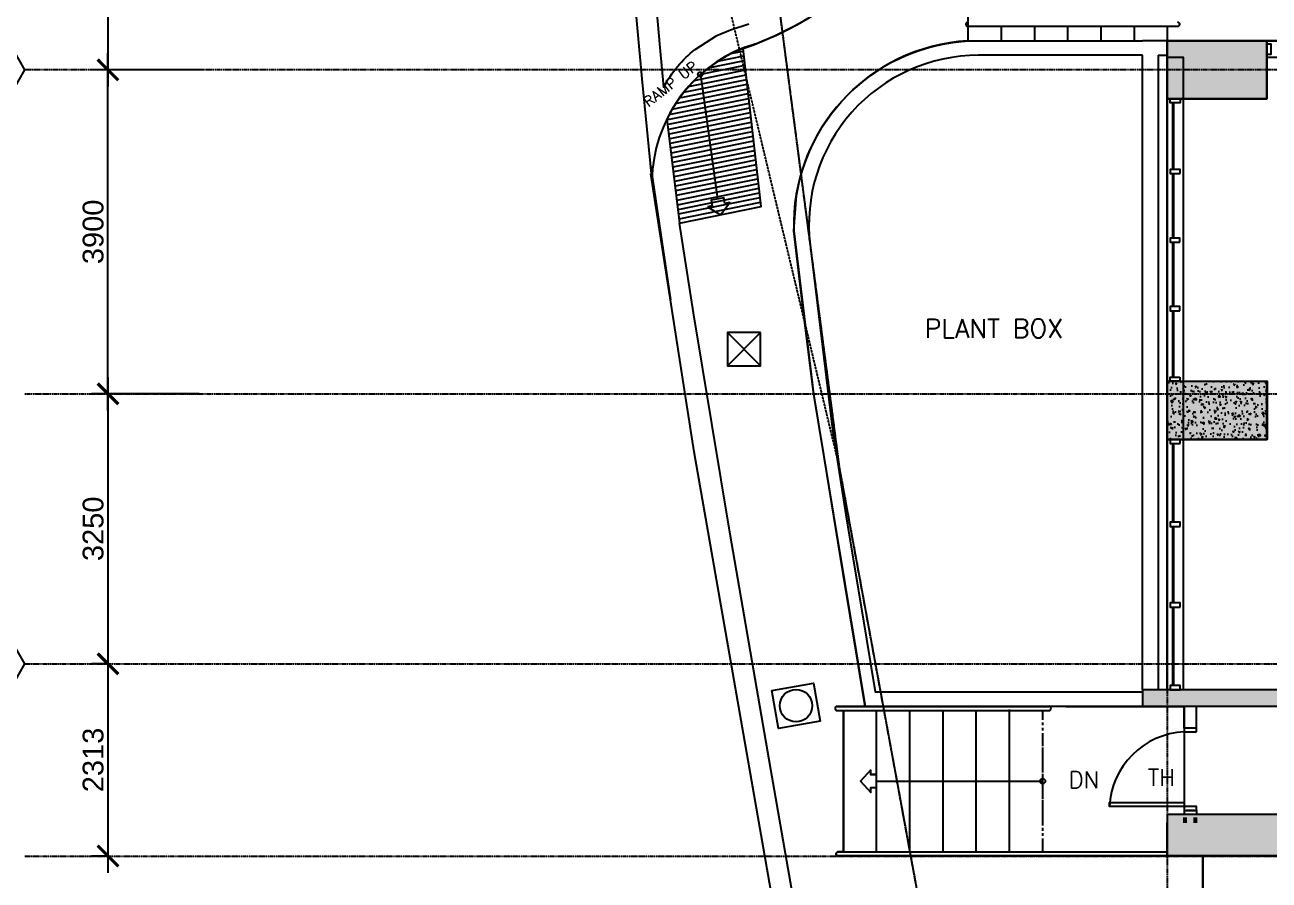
# Model space of a CAD drawing. Header units: inches. Extents: x -189245 to 740841, y -215444 to 469401.
# Drawn here: x 181687 to 196667, y -30026 to -19733 of the extents above; entities that cross this region are included whole.
import ezdxf
from ezdxf.enums import TextEntityAlignment as Align

# ---------------------------------------------------------------- set-up
doc = ezdxf.new("R2010")
doc.units = ezdxf.units.IN
doc.header["$LTSCALE"] = 10
doc.header["$MEASUREMENT"] = 0
for name, pattern in [('CENTER', [2, 1.25, -0.25, 0.25, -0.25]), ('DRAIN', [1.3, 1, -0.3]), ('GRID NORMAL$0$GRID BASEMENT$0$GRID GROUND$0$GRID$0$$0$PHANTOM', [2.5, 1.25, -0.25, 0.25, -0.25, 0.25, -0.25]), ('HIDDEN2', [0.1875, 0.125, -0.0625]), ('PHANTOM2', [31.75, 15.875, -3.175, 3.175, -3.175, 3.175, -3.175])]:
    doc.linetypes.add(name, pattern=pattern)
for name, color, linetype in [('3', 252, 'Continuous'), ('4', 8, 'Continuous'), ('_C_GRANITE', 1, 'Continuous'), ('A-CMU PLASTER', 8, 'Continuous'), ('A-CMU WALL', 4, 'Continuous'), ('A-COLUMN', 6, 'Continuous'), ('A-COLUMN HATCH', 252, 'Continuous'), ('a-dim', 8, 'Continuous'), ('A-DOOR', 1, 'Continuous'), ('A-FURNITURE', 2, 'Continuous'), ('A-HATCH-SOLID', 252, 'Continuous'), ('A-PLANTERBOX', 1, 'Continuous'), ('A-RAILING', 2, 'Continuous'), ('A-S-HATCH', 254, 'Continuous'), ('A-SHEARWALL', 6, 'Continuous'), ('A-STAIR', 1, 'Continuous'), ('A-TEXT', 3, 'Continuous'), ('A-WINDOW', 2, 'Continuous'), ('COLUMN', 6, 'Continuous'), ('GRID', 8, 'CENTER'), ('HANDRAIL', 2, 'Continuous'), ('P-DRN-LIN', 6, 'DRAIN'), ('SLAB ON GRADE', 6, 'Continuous'), ('TSG- +15640', 12, 'Continuous'), ('TSG- DIM1', 1, 'Continuous'), ('TSG- DIM_D-RAMP', 1, 'Continuous'), ('TSG- LOW WALL', 22, 'Continuous'), ('TSG- MATLS-WOOD', 45, 'Continuous'), ('TSG- WALL 100', 244, 'Continuous'), ('ZOCALLO', 1, 'Continuous')]:
    doc.layers.add(name, color=color, linetype=linetype)
doc.layers.add('DEFPOINT', color=7, linetype='Continuous', plot=False)
doc.styles.add('GRID NORMAL$0$GRID BASEMENT$0$GRID GROUND$0$GRID$0$Standard', font='ARIAL.TTF')
doc.styles.add('PRSP_Simplex', font='simplex.shx')
doc.dimstyles.new('GRID NORMAL$0$GRID BASEMENT$0$GRID GROUND$0$GRID$0$Standard', dxfattribs={"dimtxt": 250, "dimasz": 0.18, "dimexe": 0.18, "dimexo": 0.0625, "dimgap": 50, "dimtad": 1, "dimdec": 0, "dimzin": 0, "dimdsep": 46, "dimtxsty": 'GRID NORMAL$0$GRID BASEMENT$0$GRID GROUND$0$GRID$0$Standard', "dimcen": 0.09, "dimadec": 0, "dimazin": 0, "dimtfac": 1, "dimtdec": 0, "dimtofl": 0, "dimtmove": 0, "dimatfit": 3, "dimfxl": 1, "dimtolj": 1, "dimtzin": 0, "dimarcsym": 0})

# ---------------------------------------------------------------- blocks, each defined once
blk = doc.blocks.new('GRID NORMAL$0$GRID BASEMENT$0$GRID GROUND$0$GRID$0$$0$GRID-H')
at = {"color": 3}
blk.add_lwpolyline([(-10.39, 6), (-13.86, 0), (-10.39, -6), (-3.46, -6), (0, 0), (-3.46, 6)], close=True, dxfattribs=at)
at = {"color": 6, "style": 'GRID NORMAL$0$GRID BASEMENT$0$GRID GROUND$0$GRID$0$Standard', "width": 0.75}
blk.add_attdef('H', text='', height=5, dxfattribs=at).set_placement((-6.93, 0), align=Align.MIDDLE)
blk = doc.blocks.new('GRID NORMAL$0$GRID BASEMENT$0$GRID GROUND$0$GRID$0$_ARCHTICK')
at = {"color": 0, "linetype": 'ByBlock', "ltscale": 20, "const_width": 0.15}
blk.add_lwpolyline([(-0.5, -0.5), (0.5, 0.5)], dxfattribs=at)
blk = doc.blocks.new('*D182')
at = {"layer": 'a-dim', "color": 0, "lineweight": -2, "ltscale": 500}
for p, q in [((182687, -16073), (182687, -20474)), ((182805, -16273), (182487, -16273)), ((182808, -20274), (182487, -20274))]:
    blk.add_line(p, q, dxfattribs=at)
at = {"layer": 'Defpoints', "color": 0, "ltscale": 500}
for p in [(182805, -16273), (182687, -20274), (182808, -20274)]:
    blk.add_point(p, dxfattribs=at)
at = {"layer": 'a-dim', "color": 0, "lineweight": -2, "ltscale": 500, "xscale": 250, "yscale": 250, "zscale": 250}
for p, rotation in [((182687, -16273), 90), ((182687, -20274), 270)]:
    blk.add_blockref('GRID NORMAL$0$GRID BASEMENT$0$GRID GROUND$0$GRID$0$_ARCHTICK', p, dxfattribs=dict(at, rotation=rotation))
at = {"layer": 'a-dim', "color": 3, "ltscale": 500, "insert": (182509, -18274), "char_height": 250, "attachment_point": 5, "rotation": 90, "style": 'GRID NORMAL$0$GRID BASEMENT$0$GRID GROUND$0$GRID$0$Standard'}
blk.add_mtext('\\A1;4000', dxfattribs=at)
blk = doc.blocks.new('*D183')
at = {"layer": 'a-dim', "color": 0, "lineweight": -2, "ltscale": 500}
for p, q in [((182687, -23973), (182687, -27623)), ((182686, -24173), (182487, -24173)), ((182686, -27423), (182487, -27423))]:
    blk.add_line(p, q, dxfattribs=at)
at = {"layer": 'Defpoints', "color": 0, "ltscale": 500}
for p in [(182687, -24173), (182687, -27423), (182687, -27423)]:
    blk.add_point(p, dxfattribs=at)
at = {"layer": 'a-dim', "color": 0, "lineweight": -2, "ltscale": 500, "xscale": 250, "yscale": 250, "zscale": 250}
for p, rotation in [((182687, -24173), 90), ((182687, -27423), 270)]:
    blk.add_blockref('GRID NORMAL$0$GRID BASEMENT$0$GRID GROUND$0$GRID$0$_ARCHTICK', p, dxfattribs=dict(at, rotation=rotation))
at = {"layer": 'a-dim', "color": 3, "ltscale": 500, "insert": (182509, -25798), "char_height": 250, "attachment_point": 5, "rotation": 90, "style": 'GRID NORMAL$0$GRID BASEMENT$0$GRID GROUND$0$GRID$0$Standard'}
blk.add_mtext('\\A1;3250', dxfattribs=at)
blk = doc.blocks.new('*D184')
at = {"layer": 'a-dim', "color": 0, "lineweight": -2, "ltscale": 500}
for p, q in [((182687, -27223), (182687, -29937)), ((182686, -27423), (182487, -27423)), ((182687, -29737), (182487, -29737))]:
    blk.add_line(p, q, dxfattribs=at)
at = {"layer": 'Defpoints', "color": 0, "ltscale": 500}
for p in [(182687, -27423), (182687, -29737), (182687, -29737)]:
    blk.add_point(p, dxfattribs=at)
at = {"layer": 'a-dim', "color": 0, "lineweight": -2, "ltscale": 500, "xscale": 250, "yscale": 250, "zscale": 250}
for p, rotation in [((182687, -27423), 90), ((182687, -29737), 270)]:
    blk.add_blockref('GRID NORMAL$0$GRID BASEMENT$0$GRID GROUND$0$GRID$0$_ARCHTICK', p, dxfattribs=dict(at, rotation=rotation))
at = {"layer": 'a-dim', "color": 3, "ltscale": 500, "insert": (182509, -28580), "char_height": 250, "attachment_point": 5, "rotation": 90, "style": 'GRID NORMAL$0$GRID BASEMENT$0$GRID GROUND$0$GRID$0$Standard'}
blk.add_mtext('\\A1;2313', dxfattribs=at)
blk = doc.blocks.new('SW-5')
at = {"layer": 'A-HATCH-SOLID', "ltscale": 2}
blk.add_hatch(color=254, dxfattribs=at).paths.add_polyline_path([(0, 2800), (-500, 2800), (-500, 500), (-5375, 500), (-5375, 0), (0, 0)])
at = {"layer": 'A-SHEARWALL', "ltscale": 2}
blk.add_lwpolyline([(0, 2800), (-500, 2800), (-500, 500), (-5375, 500), (-5375, 0), (0, 0), (0, 2800)], dxfattribs=at)
at = {"layer": 'A-SHEARWALL', "color": 6, "ltscale": 2}
blk.add_lwpolyline([(0, 2800), (-500, 2800), (-500, 500), (-5375, 500), (-5375, 0), (0, 0), (0, 2800)], dxfattribs=at)
blk = doc.blocks.new('*D195')
at = {"layer": 'a-dim', "color": 0, "lineweight": -2, "ltscale": 500}
for p, q in [((182687, -24374), (182687, -20074)), ((183786, -20274), (182487, -20274)), ((183786, -24174), (182487, -24174))]:
    blk.add_line(p, q, dxfattribs=at)
at = {"layer": 'Defpoints', "color": 0, "ltscale": 500}
for p in [(182687, -20274), (183786, -20274), (183786, -24174)]:
    blk.add_point(p, dxfattribs=at)
at = {"layer": 'a-dim', "color": 0, "lineweight": -2, "ltscale": 500, "xscale": 250, "yscale": 250, "zscale": 250}
for p, rotation in [((182687, -20274), 90), ((182687, -24174), 270)]:
    blk.add_blockref('GRID NORMAL$0$GRID BASEMENT$0$GRID GROUND$0$GRID$0$_ARCHTICK', p, dxfattribs=dict(at, rotation=rotation))
at = {"layer": 'a-dim', "color": 3, "ltscale": 500, "insert": (182509, -22224), "char_height": 250, "attachment_point": 5, "rotation": 90, "style": 'GRID NORMAL$0$GRID BASEMENT$0$GRID GROUND$0$GRID$0$Standard'}
blk.add_mtext('\\A1;3900', dxfattribs=at)

msp = doc.modelspace()

# ---------------------------------------------------------------- hatches: boundary and pattern name
at = {"layer": 'A-COLUMN HATCH'}
h = msp.add_hatch(dxfattribs=at)
h.set_pattern_fill('AR-CONC', color=256, scale=25, angle=-90, style=0)
h.set_pattern_definition([(320, (-36158.9, 778805.79), (-15.688034, -179.315046), [18.75, -206.25]), (265, (-36158.9, 778805.79), (188.048033, 34.687833), [15, -165]), (10.4514, (-36160.21, 778790.85), (172.359886, -144.627345), [15.935047, -175.285528]), (316.1842, (-36108.9, 778805.8), (-41.379754, -266.81026), [28.125, -309.375]), (6.6356, (-36112.35, 778783.56), (243.52947, -233.66568), [23.90257, -262.92825]), (261.1842, (-36108.9, 778805.8), (243.52965, -233.66549), [22.5, -247.5]), (291, (-36121.4, 778780.79), (-100.654723, -149.226763), [18.75, -206.25]), (236, (-36121.4, 778780.79), (181.28751, -60.828833), [15, -165]), (341.4514, (-36129.8, 778768.35), (80.632624, -210.055657), [15.935047, -175.285528]), (307.5, (-36158.905, 778805.79), (83.2234635, -3.039964), [0, -163, 0, -167.5, 0, -165.625]), (277.5, (-36158.905, 778805.79), (98.602928, -65.767384), [0, -95.5, 0, -159.25, 0, -63.125]), (237.5, (-36158.905, 778861.54), (-5.638718, -133.455609), [0, -62.5, 0, -195, 0, -258.75]), (227.5, (-36158.9, 778886.54), (25.026246, -145.796542), [0, -81.25, 0, -129.5, 0, -183.75])])
h.paths.add_polyline_path([(196642.29694, -24722.87786), (196642.29694, -24022.87786), (195442.43883, -24022.87786), (195442.43883, -24722.87786)])
at = {"layer": 'A-HATCH-SOLID', "ltscale": 2}
h = msp.add_hatch(color=256, dxfattribs=at)
h.paths.add_polyline_path([(195140.71025, -27736.34455), (195140.71025, -27936.34455), (195440.71024, -27936.34455), (195440.71024, -27736.34455)])
h.paths.add_polyline_path([(195440.71024, -27736.34455), (195440.71024, -27936.34455), (199190.71025, -27936.34455), (199190.71025, -27423.21009), (198990.71025, -27423.21729), (198990.71025, -27736.34455)])
h.paths.add_polyline_path([(199190.71024, -24363.59361), (200815.71024, -24363.59361), (200815.71024, -24169.5607), (198990.71024, -24163.59361), (198990.71025, -27423.21729), (199190.71025, -27423.21009)])
h.paths.add_polyline_path([(200815.71024, -24169.5607), (200815.71024, -24363.59361), (202115.71024, -24363.59361), (202115.71024, -24173.81124)])
at = {"layer": 'COLUMN', "ltscale": 2}
for points in [[(195440.71025, -19923.81124), (195440.71025, -20623.81124), (196640.71025, -20623.81124), (196640.71025, -19923.81124)], [(195440.71025, -24023.81124), (195440.71025, -24723.81124), (196640.71025, -24723.81124), (196640.71025, -24023.81124)]]:
    msp.add_hatch(color=253, dxfattribs=at).paths.add_polyline_path(points)

# ---------------------------------------------------------------- linework, layer by layer
at = {"layer": '3', "linetype": 'GRID NORMAL$0$GRID BASEMENT$0$GRID GROUND$0$GRID$0$$0$PHANTOM', "flags": 128}
msp.add_lwpolyline([(246523.04278, 10296.0564), (246059.05996, 1618.4519), (246440.71881, -10485.53243), (247415.93339, -18556.83075), (192752.14865, -31905.37142), (191495.01456, -25059.84633), (190539.94155, -17762.07711), (189959.5757, -10424.99489), (189755.99256, -3087.81874), (189932.17722, 4240.06356), (190486.76304, 11569.11088), (191414.41478, 18850.25517), (192648.19583, 25700.02775), (246541.99716, 10303.25282)], dxfattribs=at)
at = {"layer": '3', "color": 3, "linetype": 'GRID NORMAL$0$GRID BASEMENT$0$GRID GROUND$0$GRID$0$$0$PHANTOM', "flags": 128}
msp.add_lwpolyline([(246523.04278, 10292.92621), (246059.05997, 1615.3217), (246440.71881, -10488.66262), (247415.93339, -18559.96094), (192752.14865, -31908.50162), (191495.01456, -25062.97652), (190539.94155, -17765.2073), (189959.5757, -10428.12508), (189755.99256, -3090.94893), (189932.17722, 4236.93337), (190486.76304, 11565.98069), (191414.41478, 18847.12498), (192648.19583, 25696.89755), (246541.99716, 10300.12263)], dxfattribs=at)
at = {"layer": '4', "color": 10}
msp.add_arc((195564.71904, -19724.80832), 25, 269.979847235, 90.020152765, dxfattribs=at)
at = {"layer": '_C_GRANITE', "ltscale": 2}
msp.add_lwpolyline([(192752.0733, -31904.96112), (193665.43037, -31682.35397), (194950.46089, -31368.55788), (195546.46616, -31222.59299), (195869.14811, -31143.79616), (195869.10008, -29736.34455)], dxfattribs=at)
at = {"layer": 'A-CMU PLASTER'}
for p, q in [((195643.72674, -29336.34455), (195643.72674, -29273.84455)), ((195793.72674, -29336.34455), (195793.72674, -29273.84455))]:
    msp.add_line(p, q, dxfattribs=at)
at = {"layer": 'A-CMU WALL', "ltscale": 2}
for p, q in [((195643.97037, -28196.84455), (195643.97037, -27936.34455)), ((195793.97037, -28196.84455), (195793.97037, -27936.34455)), ((195643.97037, -29186.84455), (195643.97037, -29235.87786)), ((195793.97037, -29186.84455), (195793.97037, -29235.87786))]:
    msp.add_line(p, q, dxfattribs=at)
at = {"layer": 'A-CMU WALL'}
for p, q in [((195668.72674, -29336.34455), (195668.72674, -29273.84455)), ((195768.72674, -29336.34455), (195768.72674, -29273.84455))]:
    msp.add_line(p, q, dxfattribs=at)
at = {"layer": 'A-CMU WALL', "linetype": 'Continuous'}
for points in [[(202115.71024, -24163.59361), (198990.71024, -24163.59361), (198990.71025, -27736.34455), (195140.71025, -27736.34455)], [(202115.71024, -24163.59361), (198990.71024, -24163.59361), (198990.71025, -27736.34455), (195140.71025, -27736.34455)], [(202115.71024, -24363.59361), (199190.71024, -24363.59361), (199190.71025, -27936.34455), (195140.71025, -27936.34455)]]:
    msp.add_lwpolyline(points, dxfattribs=at)
at = {"layer": 'A-CMU WALL', "ltscale": 2}
msp.add_lwpolyline([(195140.71025, -27736.34455), (195140.71025, -27936.81124)], dxfattribs=at)
at = {"layer": 'a-dim', "ltscale": 2}
msp.add_line((189220.64585, -21423.17011), (189459.6023, -23040.99919), dxfattribs=at)
at = {"layer": 'A-DOOR', "color": 2}
for points in [[(195793.97037, -28241.84455), (195793.97037, -28196.84455), (195643.97037, -28196.84455), (195643.97037, -28241.84455)], [(195643.97037, -29141.84455), (194743.97037, -29141.84455), (194743.97037, -29091.84455), (195643.97037, -29091.84455)], [(195793.97037, -29186.84455), (195793.97037, -29141.84455), (195643.97037, -29141.84455), (195643.97037, -29186.84455)]]:
    msp.add_lwpolyline(points, close=True, dxfattribs=at)
at = {"layer": 'A-DOOR', "color": 1}
msp.add_arc((195688.79409, -29185.21094), 944.43068, 92.72034286, 177.37284098, dxfattribs=at)
at = {"layer": 'A-FURNITURE'}
msp.add_lwpolyline([(195140.71024, -20098.80832), (193169.01616, -20098.80832, 0.4489730855), (191139.84621, -22380.91317), (191410.41325, -24602.34043), (191570.45728, -25630.38333), (191819.06692, -27126.66416), (191924.52016, -27761.34455), (195140.71025, -27761.34455), (195140.71025, -27911.34455), (195140.71025, -27936.81124), (191802.69759, -27935.41117), (191535.42154, -26313.30926), (191311.5423, -24954.63149), (191180.42285, -24153.7939), (191058.44977, -23156.73336), (190942.75841, -22211.02229), (190977.28384, -21786.2795, -0.3686841379), (193159.78784, -19923.80832), (195140.71024, -19924.7417)], format="xyb", dxfattribs=at)
at = {"layer": 'A-PLANTERBOX', "color": 2}
for p, q in [((191440.71024, -27960.41117), (191440.71024, -27960.41117)), ((191465.71024, -27935.41117), (194015.71024, -27935.41117)), ((191465.71024, -27985.41117), (194015.71024, -27985.41117)), ((191865.71009, -27984.47779), (194015.71024, -27984.47779)), ((194218.72674, -27936.34455), (195140.71025, -27936.34455)), ((194218.72674, -27936.81124), (195140.71025, -27936.81124))]:
    msp.add_line(p, q, dxfattribs=at)
at = {"layer": 'A-PLANTERBOX', "color": 2, "linetype": 'PHANTOM2'}
for p, q in [((193940.71024, -29684.54029), (193940.71024, -27984.47779)), ((193940.71024, -29685.47367), (193940.71024, -27985.41117)), ((194040.71024, -27959.47779), (194040.71024, -27959.47779)), ((194040.71024, -27960.41117), (194040.71024, -27960.41117)), ((193940.71024, -29221.97779), (193940.71024, -28321.97779)), ((193940.71024, -29222.91117), (193940.71024, -28322.91117))]:
    msp.add_line(p, q, dxfattribs=at)
at = {"layer": 'A-PLANTERBOX', "color": 2}
msp.add_lwpolyline([(195437.49187, -29735.47367), (191478.03704, -29735.47367, -0.4142135624), (191453.03704, -29710.47367), (191453.03704, -29710.47367, -0.4142135624), (191478.03704, -29685.47367), (195440.71024, -29685.47367)], format="xyb", dxfattribs=at)
for centre, start, end in [((191465.71024, -27960.41117), 90, 180), ((191465.71024, -27960.41117), 180, 270), ((194015.71024, -27959.47779), 0, 90), ((194015.71024, -27960.41117), 0, 90), ((194015.71024, -27959.47779), 270, 0), ((194015.71024, -27960.41117), 270, 0)]:
    msp.add_arc(centre, 25, start, end, dxfattribs=at)
at = {"layer": 'A-RAILING', "ltscale": 2}
for p, q in [((193040.71024, -19749.80845), (193040.71024, -19923.80832)), ((193440.71024, -19749.80842), (193440.71024, -19923.80832)), ((193840.71024, -19749.8084), (193840.71024, -19923.80832)), ((194240.71024, -19749.80837), (194240.71024, -19923.80832)), ((194640.71024, -19749.80835), (194640.71024, -19923.80832)), ((195040.71024, -19749.80832), (195040.71024, -19923.80832)), ((195440.71024, -19749.80832), (195440.71024, -19924.7417)), ((194240.71024, -20091.01292), (194240.71024, -20098.80832))]:
    msp.add_line(p, q, dxfattribs=at)
at = {"layer": 'A-S-HATCH', "color": 1, "ltscale": 2}
msp.add_line((189819.39868, -20330.8651), (190025.36706, -21829.11444), dxfattribs=at)
at = {"layer": 'A-S-HATCH', "color": 250, "linetype": 'HIDDEN2', "ltscale": 2, "flags": 128}
msp.add_lwpolyline([(201634.12241, -29736.02693), (192752.14865, -31904.94715), (191495.01456, -25059.42205), (190032.50412, -18947.7929), (189959.5757, -10424.57062), (189755.99256, -3087.39446), (189932.17722, 4240.48783), (190486.76304, 11569.53515), (191414.41478, 18850.67944), (192648.19583, 25700.45202), (201503.54849, 23170.59017)], dxfattribs=at)
at = {"layer": 'A-SHEARWALL'}
for points in [[(200815.71024, -27422.87786), (200815.71024, -29735.41117), (195440.71024, -29735.41117), (195440.71024, -29335.41117)], [(200815.71025, -27423.81124), (200815.71025, -29736.34455), (195440.71025, -29736.34455), (195440.71025, -29336.34455)]]:
    msp.add_lwpolyline(points, dxfattribs=at)
at = {"layer": 'A-STAIR'}
for p, q in [((191540.71024, -29685.47367), (191540.71024, -27985.41117)), ((191940.71024, -29684.54029), (191940.71024, -27984.47779)), ((191940.71024, -29685.47367), (191940.71024, -27985.41117)), ((192340.71024, -29684.54029), (192340.71024, -27984.47779)), ((192340.71024, -29685.47367), (192340.71024, -27985.41117)), ((192740.71024, -29684.54029), (192740.71024, -27984.47779)), ((192740.71024, -29685.47367), (192740.71024, -27985.41117)), ((193140.71024, -29684.54029), (193140.71024, -27984.47779)), ((193140.71024, -29685.47367), (193140.71024, -27985.41117)), ((193540.71024, -29684.54029), (193540.71024, -27973.11913)), ((193540.71024, -29685.47367), (193540.71024, -27974.05251)), ((191540.71024, -29735.47367), (191540.71024, -29735.41117))]:
    msp.add_line(p, q, dxfattribs=at)
at = {"layer": 'A-STAIR', "color": 2}
for points in [[(189903.45656, -21921.34399), (190060.07263, -22019.09532), (190172.01225, -21872.28442), (190114.4646, -21882.79719), (190102.09726, -21815.09742), (189948.63686, -21843.13146), (189961.00421, -21910.83123)], [(191871.89011, -28698.00904), (191747.58538, -28834.50904), (191871.89011, -28971.00904), (191871.89011, -28912.50904), (191940.71024, -28912.50904), (191940.71024, -28756.50904), (191871.89011, -28756.50904)], [(191871.89012, -28698.94242), (191747.58538, -28835.44242), (191871.89012, -28971.94242), (191871.89012, -28913.44242), (191940.71024, -28913.44242), (191940.71024, -28757.44242), (191871.89012, -28757.44242)]]:
    msp.add_lwpolyline(points, close=True, dxfattribs=at)
at = {"layer": 'A-STAIR'}
for points in [[(191940.71024, -28834.50904), (193940.71024, -28834.50904), (193940.71024, -28834.50904), (193940.71024, -28834.50904)], [(191940.71024, -28835.44242), (193940.71024, -28835.44242), (193940.71024, -28835.44242), (193940.71024, -28835.44242)]]:
    msp.add_lwpolyline(points, dxfattribs=at)
at = {"layer": 'A-STAIR', "color": 2}
for centre in [(193940.71024, -28834.50904), (193940.71024, -28835.44242)]:
    msp.add_circle(centre, 30, dxfattribs=at)
at = {"layer": 'A-WINDOW', "color": 252, "ltscale": 2}
for p, q in [((190181.36345, -20079.0997), (190337.59154, -20047.44804)), ((190181.36345, -20079.0997), (190337.59154, -20047.44804)), ((189824.25298, -20326.26103), (190357.03472, -20218.31996)), ((189824.25298, -20326.26103), (190357.03472, -20218.31996)), ((189824.25298, -20326.26103), (190357.03472, -20218.31996)), ((189916.61644, -20249.27792), (190350.55366, -20161.36266)), ((189916.61644, -20249.27792), (190350.55366, -20161.36266)), ((189916.61644, -20249.27792), (190350.55366, -20161.36266)), ((190030.22293, -20167.99099), (190344.0726, -20104.40535)), ((190030.22293, -20167.99099), (190344.0726, -20104.40535)), ((190030.22293, -20167.99099), (190344.0726, -20104.40535)), ((189677.70086, -20472.49307), (190369.99685, -20332.23458)), ((189677.70086, -20472.49307), (190369.99685, -20332.23458)), ((189677.70086, -20472.49307), (190369.99685, -20332.23458)), ((189745.6131, -20400.46375), (190363.51579, -20275.27727)), ((189745.6131, -20400.46375), (190363.51579, -20275.27727)), ((189745.6131, -20400.46375), (190363.51579, -20275.27727)), ((189520.23039, -20679.20753), (190389.44004, -20503.1065)), ((189520.23039, -20679.20753), (190389.44004, -20503.1065)), ((189520.23039, -20679.20753), (190389.44004, -20503.1065)), ((189566.38192, -20611.58691), (190382.95897, -20446.14919)), ((189566.38192, -20611.58691), (190382.95897, -20446.14919)), ((189566.38192, -20611.58691), (190382.95897, -20446.14919)), ((189618.49626, -20542.75823), (190376.47791, -20389.19189)), ((189618.49626, -20542.75823), (190376.47791, -20389.19189)), ((189618.49626, -20542.75823), (190376.47791, -20389.19189)), ((189442.72466, -20811.45084), (190402.40216, -20617.02112)), ((189442.72466, -20811.45084), (190402.40216, -20617.02112)), ((189442.72466, -20811.45084), (190402.40216, -20617.02112)), ((189479.21867, -20745.78682), (190395.9211, -20560.06381)), ((189479.21867, -20745.78682), (190395.9211, -20560.06381)), ((189479.21867, -20745.78682), (190395.9211, -20560.06381)), ((189427.76362, -20872.7523), (190408.88322, -20673.97842)), ((189427.76362, -20872.7523), (190408.88322, -20673.97842)), ((189427.76362, -20872.7523), (190408.88322, -20673.97842)), ((189434.24468, -20929.7096), (190415.36429, -20730.93573)), ((189434.24468, -20929.7096), (190415.36429, -20730.93573)), ((189434.24468, -20929.7096), (190415.36429, -20730.93573)), ((189440.72574, -20986.66691), (190421.84535, -20787.89304)), ((189440.72574, -20986.66691), (190421.84535, -20787.89304)), ((189440.72574, -20986.66691), (190421.84535, -20787.89304)), ((189447.2068, -21043.62422), (190428.32641, -20844.85034)), ((189447.2068, -21043.62422), (190428.32641, -20844.85034)), ((189447.2068, -21043.62422), (190428.32641, -20844.85034)), ((189453.68786, -21100.58153), (190434.80747, -20901.80765)), ((189453.68786, -21100.58153), (190434.80747, -20901.80765)), ((189453.68786, -21100.58153), (190434.80747, -20901.80765)), ((189460.16893, -21157.53883), (190441.28853, -20958.76496)), ((189460.16893, -21157.53883), (190441.28853, -20958.76496)), ((189460.16893, -21157.53883), (190441.28853, -20958.76496)), ((189466.64999, -21214.49614), (190447.7696, -21015.72227)), ((189466.64999, -21214.49614), (190447.7696, -21015.72227)), ((189466.64999, -21214.49614), (190447.7696, -21015.72227)), ((189473.13105, -21271.45345), (190454.25066, -21072.67957)), ((189473.13105, -21271.45345), (190454.25066, -21072.67957)), ((189473.13105, -21271.45345), (190454.25066, -21072.67957)), ((189479.61211, -21328.41075), (190460.73172, -21129.63688)), ((189479.61211, -21328.41075), (190460.73172, -21129.63688)), ((189479.61211, -21328.41075), (190460.73172, -21129.63688)), ((189486.09318, -21385.36806), (190467.21278, -21186.59419)), ((189486.09318, -21385.36806), (190467.21278, -21186.59419)), ((189486.09318, -21385.36806), (190467.21278, -21186.59419)), ((189492.57424, -21442.32537), (190473.69385, -21243.55149)), ((189492.57424, -21442.32537), (190473.69385, -21243.55149)), ((189492.57424, -21442.32537), (190473.69385, -21243.55149)), ((189499.0553, -21499.28268), (190480.17491, -21300.5088)), ((189499.0553, -21499.28268), (190480.17491, -21300.5088)), ((189499.0553, -21499.28268), (190480.17491, -21300.5088)), ((189505.53636, -21556.23998), (190486.65597, -21357.46611)), ((189505.53636, -21556.23998), (190486.65597, -21357.46611)), ((189505.53636, -21556.23998), (190486.65597, -21357.46611)), ((189512.01743, -21613.19729), (190493.13703, -21414.42342)), ((189512.01743, -21613.19729), (190493.13703, -21414.42342)), ((189512.01743, -21613.19729), (190493.13703, -21414.42342)), ((189518.49849, -21670.1546), (190499.6181, -21471.38072)), ((189518.49849, -21670.1546), (190499.6181, -21471.38072)), ((189518.49849, -21670.1546), (190499.6181, -21471.38072)), ((189524.97955, -21727.1119), (190506.09916, -21528.33803)), ((189524.97955, -21727.1119), (190506.09916, -21528.33803)), ((189524.97955, -21727.1119), (190506.09916, -21528.33803)), ((189531.46061, -21784.06921), (190512.58022, -21585.29534)), ((189531.46061, -21784.06921), (190512.58022, -21585.29534)), ((189531.46061, -21784.06921), (190512.58022, -21585.29534)), ((189537.94168, -21841.02652), (190519.06128, -21642.25264)), ((189537.94168, -21841.02652), (190519.06128, -21642.25264)), ((189537.94168, -21841.02652), (190519.06128, -21642.25264)), ((189544.42274, -21897.98383), (190525.54235, -21699.20995)), ((189544.42274, -21897.98383), (190525.54235, -21699.20995)), ((189550.9038, -21954.94113), (190532.02341, -21756.16726)), ((189556.96778, -22008.23304), (190538.08739, -21809.45917)), ((189556.96778, -22008.23304), (190538.08739, -21809.45917)), ((189563.44885, -22065.19035), (190544.56845, -21866.41647))]:
    msp.add_line(p, q, dxfattribs=at)
at = {"layer": 'A-WINDOW', "ltscale": 2}
for p, q in [((195503.71025, -20672.87306), (195503.71025, -21472.86598)), ((195513.71025, -20672.87306), (195513.71025, -21472.86598)), ((195503.71025, -21522.86559), (195503.71025, -22297.86559)), ((195513.71025, -21522.86559), (195513.71025, -22297.86559)), ((195503.71025, -22347.86598), (195503.71025, -23122.86598)), ((195513.71025, -22347.86598), (195513.71025, -23122.86598)), ((195503.71025, -23172.86598), (195503.71025, -23972.88093)), ((195513.71025, -23172.86598), (195513.71025, -23972.88093)), ((195503.71025, -24772.87533), (195503.71025, -25718.87533)), ((195513.71025, -24772.87533), (195513.71025, -25718.87533)), ((195503.71025, -25768.87533), (195503.71025, -26689.87533)), ((195513.71025, -25768.87533), (195513.71025, -26689.87533)), ((195503.71025, -26739.87533), (195503.71025, -27685.40637)), ((195513.71025, -26739.87533), (195513.71025, -27685.40637))]:
    msp.add_line(p, q, dxfattribs=at)
at = {"layer": 'A-WINDOW', "color": 2}
for points in [[(196640.71025, -20083.80832), (196690.71025, -20083.80832), (196690.71772, -19963.80832), (196640.71772, -19963.80832)], [(195595.71025, -20622.86932), (195595.71025, -20672.86932), (195475.71025, -20672.8768), (195475.71025, -20622.8768)], [(195595.71025, -21522.86932), (195595.71025, -21472.86932), (195475.71025, -21472.86185), (195475.71025, -21522.86185)], [(195590.71025, -22347.86932), (195590.71025, -22297.86932), (195475.71025, -22297.86185), (195475.71025, -22347.86185)], [(195590.71025, -23172.86932), (195590.71025, -23122.86932), (195475.71025, -23122.86185), (195475.71025, -23172.86185)], [(195590.71025, -23972.8768), (195590.71025, -24022.8768), (195475.71025, -24022.88427), (195475.71025, -23972.88427)], [(195595.71025, -24772.87867), (195595.71025, -24722.87867), (195475.71025, -24722.8712), (195475.71025, -24772.8712)], [(195595.71025, -25768.87867), (195595.71025, -25718.87867), (195475.71025, -25718.8712), (195475.71025, -25768.8712)], [(195595.71025, -26739.87867), (195595.71025, -26689.87867), (195475.71025, -26689.8712), (195475.71025, -26739.8712)], [(195595.71025, -27735.41011), (195595.71025, -27685.41011), (195475.71025, -27685.40263), (195475.71025, -27735.40263)]]:
    msp.add_lwpolyline(points, close=True, dxfattribs=at)
at = {"layer": 'COLUMN'}
for points in [[(195440.71024, -20622.87493), (195440.71024, -19922.87493), (196640.56835, -19922.87494), (196640.56835, -20622.87493)], [(195442.43883, -24722.87786), (195442.43883, -24022.87786), (196642.29694, -24022.87786), (196642.29694, -24722.87786)]]:
    msp.add_lwpolyline(points, close=True, dxfattribs=at)
at = {"layer": 'COLUMN', "color": 6, "ltscale": 2}
for points in [[(195440.71025, -19923.81124), (195440.71025, -20623.81124), (196640.71025, -20623.81124), (196640.71025, -19923.81124)], [(195440.71025, -24023.81124), (195440.71025, -24723.81124), (196640.71025, -24723.81124), (196640.71025, -24023.81124)]]:
    msp.add_lwpolyline(points, close=True, dxfattribs=at)
at = {"layer": 'DEFPOINT'}
msp.add_lwpolyline([(197590.71025, 5726.65545), (197590.71025, -7773.81124), (198142.29694, -7773.81124), (198140.71025, -19923.80832), (195440.71024, -19924.7417), (195440.71024, -27736.34455), (195140.71025, -27736.34455), (195140.62616, -27936.8112), (195643.97037, -27936.8112), (195643.97037, -29235.87786), (195440.71024, -29235.87786), (195440.72728, -29735.2781), (200815.71025, -29736.34455), (200815.71025, -27423.81124), (207290.71025, -27423.81124), (207290.71024, -27256.00766), (211033.80655, -27256.00766), (212534.71024, -26889.49674), (212534.71024, -26356.00766), (207290.71025, -26348.81124), (207290.71436, -22174.05673), (232601.23157, -22174.0603)], dxfattribs=at)
at = {"layer": 'GRID', "linetype": 'GRID NORMAL$0$GRID BASEMENT$0$GRID GROUND$0$GRID$0$$0$PHANTOM'}
for p, q in [((195440.71024, -19749.80832), (195440.71024, -31248.84217)), ((252386.38202, -20273.81124), (181686.55041, -20273.81124)), ((181686.40662, -24173.59361), (252394.52664, -24173.59361))]:
    msp.add_line(p, q, dxfattribs=at)
for points in [[(181686.83931, -27423.70753), (252386.63939, -27421.29527)], [(181686.92257, -29736.70753), (252386.72265, -29734.29527)]]:
    msp.add_lwpolyline(points, dxfattribs=at)
at = {"layer": 'HANDRAIL', "color": 1}
for p, q in [((193039.4086, -19749.80845), (195564.71024, -19749.80832)), ((193039.70435, -19749.80845), (194640.71024, -19749.80835)), ((195040.71024, -19749.80832), (195139.71024, -19749.80832))]:
    msp.add_line(p, q, dxfattribs=at)
msp.add_arc((193039.70435, -19724.80845), 25, 90.000002965, 270.000002965, dxfattribs=at)
at = {"layer": 'P-DRN-LIN', "color": 7, "linetype": 'Continuous'}
for p, q in [((190544.92173, -23435.89105), (190144.92173, -23835.89105)), ((190544.92173, -23835.89105), (190144.92173, -23435.89105))]:
    msp.add_line(p, q, dxfattribs=at)
msp.add_lwpolyline([(190544.92173, -23435.89105), (190144.92173, -23435.89105), (190144.92173, -23835.89105), (190544.92173, -23835.89105)], close=True, dxfattribs=at)
at = {"layer": 'SLAB ON GRADE', "color": 4, "ltscale": 2}
for p, q in [((189744.2268, -24873.34455), (189236.22053, -21601.29033)), ((191094.08133, -32588.18973), (189744.2268, -24873.34455))]:
    msp.add_line(p, q, dxfattribs=at)
at = {"layer": 'SLAB ON GRADE', "color": 3, "ltscale": 2}
msp.add_lwpolyline([(189214.37426, -18684.14426), (189331.614, -20004.75744), (189376.49319, -20480.95942, -0.1013309386), (189755.09271, -20028.28415), (190017.5573, -19861.39173), (190182.5025, -19791.74199), (190401.64217, -19721.57745)], format="xyb", dxfattribs=at)
at = {"layer": 'SLAB ON GRADE', "color": 4, "ltscale": 2}
for centre, radius, start, end in [((354994.80962, -4632.20749), 166624.90699, 172.3064308219, 185.8467891729), ((354994.80962, -4632.20749), 166624.90699, 172.3064308219, 185.8467891729), ((189061.2532, -16209.8706), 4009.00682, 292.379300782, 353.01025008), ((189869.03336, -18266.59364), 1800, 285.721331364, 293.529371182), ((190998.11633, -21640.74899), 1762.33759, 111.341382539, 178.717042614)]:
    msp.add_arc(centre, radius, start, end, dxfattribs=at)
at = {"layer": 'TSG- +15640', "color": 7, "ltscale": 2}
for p, q in [((189744.2268, -24873.34455), (189224.0969, -21524.87097)), ((191094.08133, -32588.18973), (189744.2268, -24873.34455))]:
    msp.add_line(p, q, dxfattribs=at)
at = {"layer": 'TSG- DIM1', "ltscale": 2}
msp.add_line((189569.51283, -22118.48226), (190550.63244, -21919.70838), dxfattribs=at)
msp.add_lwpolyline([(189569.51283, -22118.48226), (190550.63244, -21919.70838), (190334.00203, -20015.90248, 0.1899565856), (189414.0281, -20868.41599)], format="xyb", close=True, dxfattribs=at)
msp.add_lwpolyline([(190679.71023, -27742.20403), (191182.14904, -27654.29309), (191262.21796, -28111.91226), (190759.77915, -28199.8232)], close=True, dxfattribs=at)
at = {"layer": 'TSG- DIM1', "color": 4, "ltscale": 2}
msp.add_circle((190970.9641, -27927.05814), 195.37947, dxfattribs=at)
at = {"layer": 'TSG- DIM_D-RAMP', "color": 2, "ltscale": 2}
msp.add_circle((189816.65934, -20327.79949), 26.34859, dxfattribs=at)
at = {"layer": 'TSG- LOW WALL', "color": 1, "ltscale": 2}
for points in [[(195330.71024, -20098.80832), (195440.71024, -20098.80832), (195440.71024, -19923.91392), (195140.71024, -19923.80832), (195140.71024, -19924.7417)], [(195330.71024, -20098.80832), (195330.71024, -27736.34455), (195140.71025, -27736.34455), (195140.71025, -20098.80832)]]:
    msp.add_lwpolyline(points, dxfattribs=at)
at = {"layer": 'TSG- MATLS-WOOD', "color": 1, "ltscale": 2}
for points in [[(191273.65424, -32163.97046), (190666.79114, -28695.5561), (190176.50782, -25863.64779), (189737.26401, -23198.96293), (189569.51283, -22118.48226), (190550.63244, -21919.70838), (190334.00203, -20015.90248, 0.288039089), (193040.46483, -16697.73376, -1.0932906067)], [(193040.46483, -16697.73376), (193040.71024, -19923.80832, 0.4049188715), (190942.75841, -22211.02229), (191182.845, -24173.59361), (191423.48192, -25633.97038), (191694.36039, -27277.87691), (191802.8609, -27936.34455), (191465.71024, -27935.41117, 0.9999999999), (191465.57182, -27985.41117), (191540.71024, -27985.41117), (191540.71024, -29685.47367), (191478.03704, -29685.47367, 1), (191478.03704, -29735.47367), (191540.71024, -29735.41117), (195869.10005, -29735.26348), (195869.14811, -31143.79616)]]:
    msp.add_lwpolyline(points, format="xyb", dxfattribs=at)
at = {"layer": 'TSG- WALL 100', "ltscale": 2}
msp.add_line((195768.97037, -29186.84455), (195668.97037, -29186.84455), dxfattribs=at)
at = {"layer": 'ZOCALLO', "ltscale": 2}
msp.add_lwpolyline([(198340.71025, -19923.80832), (198340.71025, -20123.80832), (196640.71025, -20123.80832), (196640.71025, -19923.80832), (198140.71025, -19923.80832)], dxfattribs=at)
msp.add_lwpolyline([(195440.71025, -20122.87387), (195630.71025, -20122.87387), (195630.71025, -27735.41011), (195440.71025, -27735.41011)], close=True, dxfattribs=at)

# ---------------------------------------------------------------- block references
at = {"layer": 'A-COLUMN', "color": 4, "linetype": 'Continuous'}
msp.add_blockref('SW-5', (200815.71024, -29735.87786), dxfattribs=at)
at = {"layer": 'GRID'}
ref = msp.add_blockref('GRID NORMAL$0$GRID BASEMENT$0$GRID GROUND$0$GRID$0$$0$GRID-H', (180300.9413, -20273.70753), dxfattribs=dict(at, xscale=100, yscale=100, zscale=100, rotation=180))
ref.add_attrib('H', 'Q', dxfattribs={"layer": '0', "color": 6, "height": 500, "style": 'GRID NORMAL$0$GRID BASEMENT$0$GRID GROUND$0$GRID$0$Standard', "width": 0.75}).set_placement((180993.76162, -20273.70753), align=Align.MIDDLE)
ref = msp.add_blockref('GRID NORMAL$0$GRID BASEMENT$0$GRID GROUND$0$GRID$0$$0$GRID-H', (180300.90977, -27423.34455), dxfattribs=dict(at, xscale=100, yscale=100, zscale=100, rotation=180))
ref.add_attrib('H', 'S', dxfattribs={"layer": '0', "color": 6, "height": 500, "style": 'GRID NORMAL$0$GRID BASEMENT$0$GRID GROUND$0$GRID$0$Standard', "width": 0.75}).set_placement((180993.73009, -27423.34455), align=Align.MIDDLE)

# ---------------------------------------------------------------- texts
at = {"layer": 'A-TEXT', "linetype": 'Continuous', "style": 'PRSP_Simplex'}
for s, height, p in [('PLANT BOX', 225, (193352.12889, -23385.34048)), ('DN', 200, (194438.2204, -28818.62938)), ('TH', 200, (195370.00946, -28792.93407))]:
    msp.add_text(s, height=height, dxfattribs=at).set_placement(p, align=Align.MIDDLE)
at = {"layer": 'A-TEXT', "color": 3, "lineweight": 9, "insert": (189157.21336, -20678.72208), "char_height": 125, "width": 950.6767241, "attachment_point": 4, "rotation": 37.986845498, "style": 'PRSP_Simplex'}
msp.add_mtext('RAMP UP', dxfattribs=at)

# ---------------------------------------------------------------- dimensions: what is measured, and where the dimension line sits
at = {"layer": 'a-dim', "ltscale": 500}
for base, p1, p2, picture, middle in [((182686.55041, -20273.70532), (182804.59338, -16273.34455), (182807.58278, -20273.70532), '*D182', (182508.90717, -18273.52494)), ((182686.55041, -20273.81124), (183786.2497, -24173.59361), (183786.2497, -20273.81124), '*D195', (182508.8219, -22223.70242)), ((182686.55041, -27423.34455), (182686.55041, -24173.34234), (182686.55041, -27423.34455), '*D183', (182508.8219, -25798.34344)), ((182686.55041, -29736.65778), (182686.55041, -27423.34455), (182687.179, -29736.65778), '*D184', (182508.8219, -28580.00116))]:
    dim = msp.add_linear_dim(base=base, p1=p1, p2=p2, angle=90, dimstyle='GRID NORMAL$0$GRID BASEMENT$0$GRID GROUND$0$GRID$0$Standard', override={"dimasz": 250, "dimexe": 200, "dimblk1": 'GRID NORMAL$0$GRID BASEMENT$0$GRID GROUND$0$GRID$0$_ARCHTICK', "dimblk2": 'GRID NORMAL$0$GRID BASEMENT$0$GRID GROUND$0$GRID$0$_ARCHTICK', "dimsah": 1, "dimdle": 200, "dimclrt": 3}, dxfattribs=at)
    dim.commit()
    dim.dimension.update_dxf_attribs({"geometry": picture, "text_midpoint": middle})

doc.saveas('drawing.dxf')
